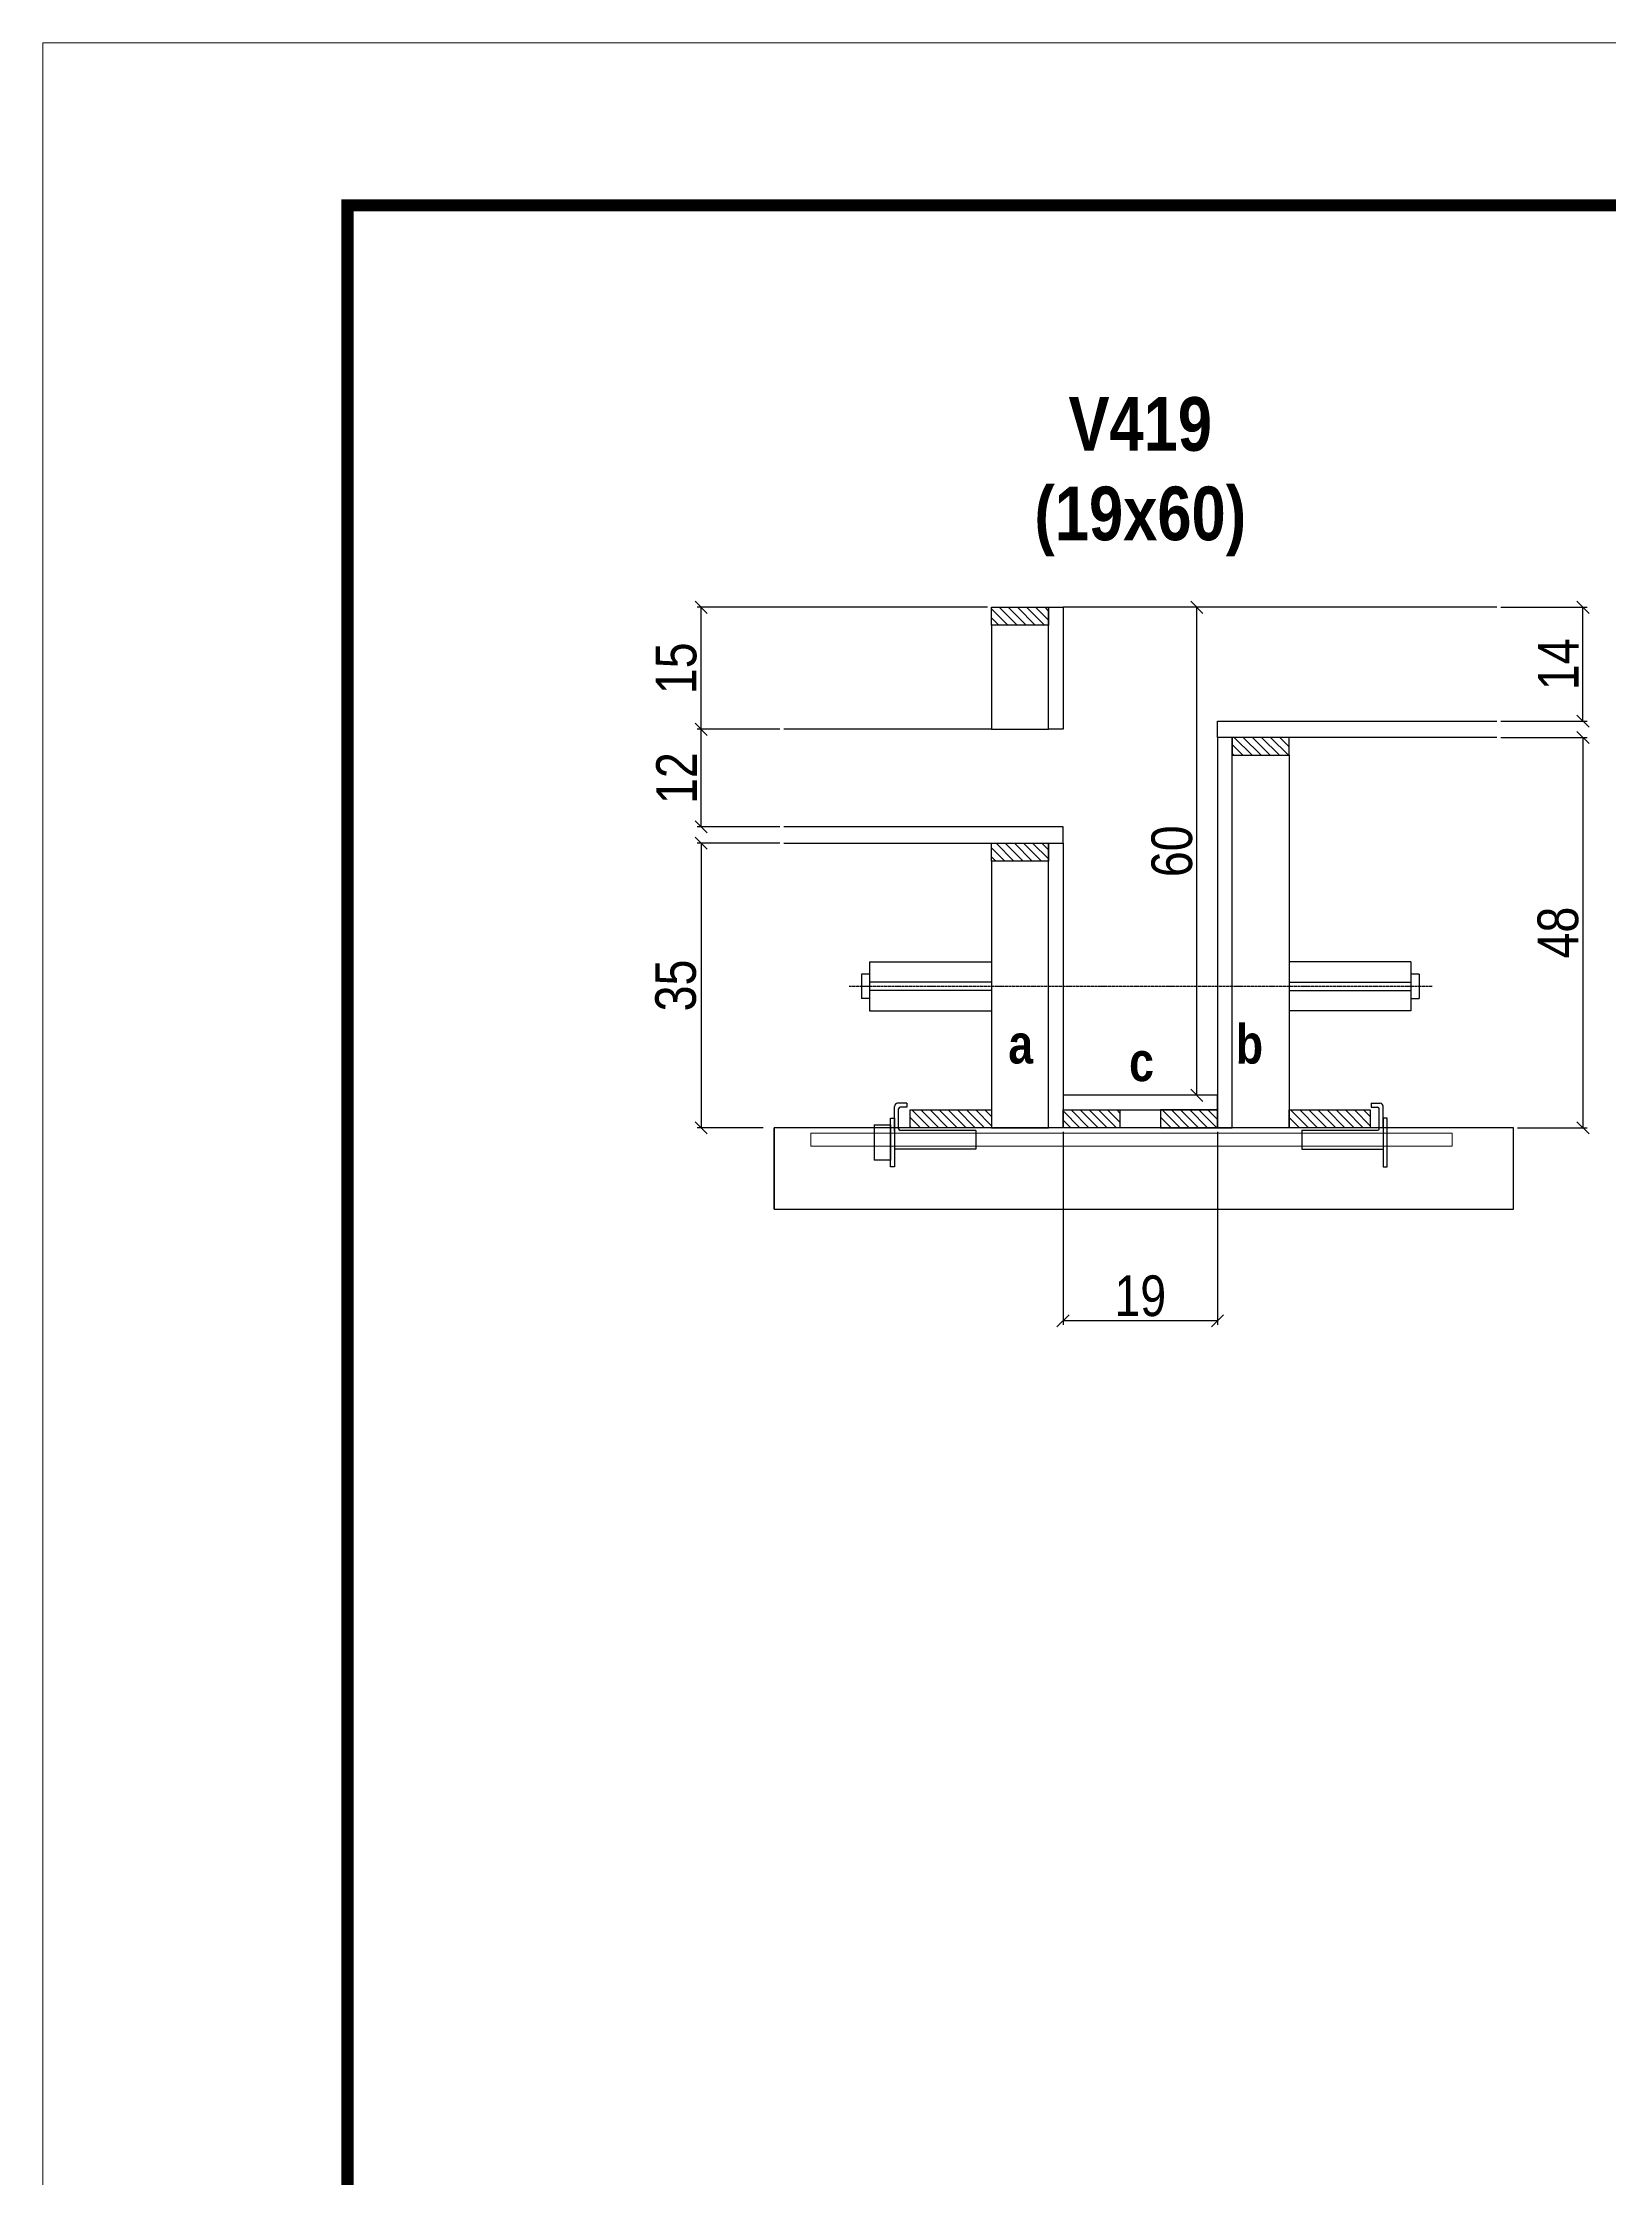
# Model space of a CAD drawing. Extents: x 3309 to 9590, y -2522 to 15424.
# Drawn here: x 8078 to 8463, y 9489 to 10014 of the extents above; entities that cross this region are included whole.
import ezdxf

# ---------------------------------------------------------------- set-up
doc = ezdxf.new("R2010")
doc.units = 0
doc.linetypes.add('DASHED', pattern=[0.75, 0.5, -0.25])
doc.linetypes.add('HIDDEN', pattern=[0.375, 0.25, -0.125])
for name, color, linetype in [('barrote', 251, 'Continuous'), ('COTA', 241, 'Continuous'), ('detalhes', 4, 'Continuous'), ('NOMENCLATURA', 7, 'Continuous'), ('Painéis', 200, 'Continuous'), ('presilha', 1, 'Continuous'), ('SARR_2.2x10', 60, 'Continuous'), ('SARR_2.2x7', 40, 'Continuous'), ('SARR_3.5x7', 81, 'Continuous'), ('TENSOR', 3, 'Continuous')]:
    doc.layers.add(name, color=color, linetype=linetype)
for name, color, linetype, lineweight in [('CONCRETO', 251, 'Continuous', 25), ('Folhas', 255, 'Continuous', 9), ('SARRAFO DE PRESSAO', 251, 'DASHED', 9), ('SCO-___-LAJ', 2, 'Continuous', 0)]:
    doc.layers.add(name, color=color, linetype=linetype, lineweight=lineweight)
doc.styles.add('COTA TECNICA 2X', font='techl___.ttf', dxfattribs={"height": 10})
doc.styles.add('TECNICA', font='techb___.ttf', dxfattribs={"height": 10})
doc.dimstyles.new('SECAO', dxfattribs={"dimscale": 0.333333, "dimtxt": 5, "dimasz": 9, "dimexe": 3, "dimexo": 3, "dimgap": 3, "dimtad": 1, "dimdec": 1, "dimlfac": 0.5, "dimzin": 12, "dimdsep": 46, "dimtxsty": 'COTA TECNICA 2X', "dimblk1": 'OBLIQUE', "dimblk2": 'OBLIQUE', "dimsah": 1, "dimcen": 0.9, "dimclrd": 4, "dimclre": 4, "dimclrt": 240, "dimadec": 1, "dimazin": 3, "dimtfac": 1, "dimtdec": 1, "dimtmove": 0, "dimatfit": 3, "dimfxl": 1, "dimtolj": 1, "dimtzin": 12, "dimarcsym": 0})
pattern_1 = [(135, (41564.4781, -113765.4795), (-1.122532015, -1.122532015), [])]

# ---------------------------------------------------------------- blocks, each defined once
blk = doc.blocks.new('9999999999')
at = {"layer": 'Folhas'}
blk.add_lwpolyline([(98138.98, 34190.21), (99623.98, 34190.21), (99623.98, 35240.21), (98138.98, 35240.21)], close=True, dxfattribs=at)
at = {"layer": 'Folhas', "color": 30, "const_width": 3}
blk.add_lwpolyline([(98213.98, 34230.21), (99583.98, 34230.21), (99583.98, 35200.21), (98213.98, 35200.21)], close=True, dxfattribs=at)
blk = doc.blocks.new('_Oblique')
at = {"color": 0, "linetype": 'ByBlock', "lineweight": -2}
blk.add_line((-0.5, -0.5), (0.5, 0.5), dxfattribs=at)
blk = doc.blocks.new('*D1308')
at = {"layer": 'COTA', "color": 4, "lineweight": -2, "transparency": 16777216}
for p, q in [((8328.94, 9745.69), (8328.94, 9698.22)), ((8366.94, 9745.69), (8366.94, 9698.22)), ((8366.94, 9699.22), (8328.94, 9699.22))]:
    blk.add_line(p, q, dxfattribs=at)
at = {"layer": 'Defpoints', "color": 0, "transparency": 16777216}
for p in [(8328.94, 9746.69), (8366.94, 9746.69), (8328.94, 9699.22)]:
    blk.add_point(p, dxfattribs=at)
at = {"layer": 'COTA', "color": 4, "lineweight": -2, "transparency": 16777216, "xscale": 3, "yscale": 3, "zscale": 3, "rotation": 180}
blk.add_blockref('_Oblique', (8328.94, 9699.22), dxfattribs=at)
at = {"layer": 'COTA', "color": 4, "lineweight": -2, "transparency": 16777216, "xscale": 3, "yscale": 3, "zscale": 3}
blk.add_blockref('_Oblique', (8366.94, 9699.22), dxfattribs=at)
at = {"layer": 'COTA', "color": 240, "transparency": 16777216, "insert": (8347.94, 9705.31), "char_height": 10, "attachment_point": 5, "style": 'COTA TECNICA 2X'}
blk.add_mtext('\\A1;19', dxfattribs=at)
blk = doc.blocks.new('PRESILHA METÁLICA 1')
at = {"layer": 'presilha'}
for p, q in [((7.5, 10.64), (7.5, 19.86)), ((12, 21), (8.64, 21)), ((9, 11.57), (9, 18.93)), ((12, 19.5), (9.57, 19.5)), ((12, 21), (12, 19.5)), ((0, 13), (6, 13)), ((0, 13), (0, 0)), ((6, 15.5), (7.5, 15.5)), ((6, -2.5), (6, 15.5)), ((6, 13), (6, 0)), ((7.5, 15.5), (7.5, -2.5)), ((37.5, 11), (9.57, 11)), ((37.5, 11), (37.5, 4.1)), ((6, 0), (0, 0)), ((37.5, 4.1), (7.5, 4.1)), ((7.5, -2.5), (6, -2.5))]:
    blk.add_line(p, q, dxfattribs=at)
for centre, radius, start, end in [((8.64, 19.86), 1.14, 90, 180), ((9.57, 18.93), 0.57, 90, 180), ((9.57, 11.57), 0.57, 180, 270)]:
    blk.add_arc(centre, radius, start, end, dxfattribs=at)
blk = doc.blocks.new('PRESILHA METÁLICA 2')
at = {"layer": 'presilha'}
for p, q in [((-5.25, 23.5), (-5.25, 22)), ((-5.25, 23.5), (-1.89, 23.5)), ((-5.25, 22), (-2.82, 22)), ((-2.25, 14.07), (-2.25, 21.43)), ((-0.75, 14.64), (-0.75, 22.36)), ((0.75, 18), (-0.75, 18)), ((-0.75, 18), (-0.75, 0)), ((0.75, 0), (0.75, 18)), ((-30.75, 13.5), (-30.75, 6.6)), ((-30.75, 13.5), (-2.82, 13.5)), ((-30.75, 6.6), (-0.75, 6.6)), ((-0.75, 0), (0.75, 0))]:
    blk.add_line(p, q, dxfattribs=at)
for centre, radius, start, end in [((-2.82, 21.43), 0.57, 0, 90), ((-1.89, 22.36), 1.14, 0, 90), ((-2.82, 14.07), 0.57, 270, 0)]:
    blk.add_arc(centre, radius, start, end, dxfattribs=at)
blk = doc.blocks.new('*D1309')
at = {"layer": 'COTA', "color": 4, "lineweight": -2, "transparency": 16777216}
for p, q in [((8259.24, 9816.69), (8238.89, 9816.69)), ((8239.89, 9816.69), (8239.89, 9746.69)), ((8255.13, 9746.69), (8238.89, 9746.69))]:
    blk.add_line(p, q, dxfattribs=at)
at = {"layer": 'Defpoints', "color": 0, "transparency": 16777216}
for p in [(8260.24, 9816.69), (8239.89, 9746.69), (8256.13, 9746.69)]:
    blk.add_point(p, dxfattribs=at)
at = {"layer": 'COTA', "color": 4, "lineweight": -2, "transparency": 16777216, "xscale": 3, "yscale": 3, "zscale": 3}
for p, rotation in [((8239.89, 9816.69), 90), ((8239.89, 9746.69), 270)]:
    blk.add_blockref('_Oblique', p, dxfattribs=dict(at, rotation=rotation))
at = {"layer": 'COTA', "color": 240, "transparency": 16777216, "insert": (8233.67, 9781.69), "char_height": 10, "attachment_point": 5, "rotation": 90, "style": 'COTA TECNICA 2X'}
blk.add_mtext('\\A1;35', dxfattribs=at)
blk = doc.blocks.new('*D1310')
at = {"layer": 'COTA', "color": 4, "lineweight": -2, "transparency": 16777216}
for p, q in [((8436.64, 9842.69), (8457.86, 9842.69)), ((8456.86, 9842.69), (8456.86, 9746.69)), ((8440.75, 9746.69), (8457.86, 9746.69))]:
    blk.add_line(p, q, dxfattribs=at)
at = {"layer": 'Defpoints', "color": 0, "transparency": 16777216}
for p in [(8435.64, 9842.69), (8439.75, 9746.69), (8456.86, 9746.69)]:
    blk.add_point(p, dxfattribs=at)
at = {"layer": 'COTA', "color": 4, "lineweight": -2, "transparency": 16777216, "xscale": 3, "yscale": 3, "zscale": 3}
for p, rotation in [((8456.86, 9842.69), 90), ((8456.86, 9746.69), 270)]:
    blk.add_blockref('_Oblique', p, dxfattribs=dict(at, rotation=rotation))
at = {"layer": 'COTA', "color": 240, "transparency": 16777216, "insert": (8450.76, 9794.69), "char_height": 10, "attachment_point": 5, "rotation": 90, "style": 'COTA TECNICA 2X'}
blk.add_mtext('\\A1;48', dxfattribs=at)
blk = doc.blocks.new('*D1311')
at = {"layer": 'COTA', "color": 4, "lineweight": -2, "transparency": 16777216}
for p, q in [((8365.94, 9874.69), (8360.87, 9874.69)), ((8361.87, 9754.69), (8361.87, 9874.69)), ((8365.94, 9754.69), (8360.87, 9754.69))]:
    blk.add_line(p, q, dxfattribs=at)
at = {"layer": 'Defpoints', "color": 0, "transparency": 16777216}
for p in [(8361.87, 9874.69), (8366.94, 9874.69), (8366.94, 9754.69)]:
    blk.add_point(p, dxfattribs=at)
at = {"layer": 'COTA', "color": 4, "lineweight": -2, "transparency": 16777216, "xscale": 3, "yscale": 3, "zscale": 3}
for p, rotation in [((8361.87, 9874.69), 90), ((8361.87, 9754.69), 270)]:
    blk.add_blockref('_Oblique', p, dxfattribs=dict(at, rotation=rotation))
at = {"layer": 'COTA', "color": 240, "transparency": 16777216, "insert": (8355.76, 9814.69), "char_height": 10, "attachment_point": 5, "rotation": 90, "style": 'COTA TECNICA 2X'}
blk.add_mtext('\\A1;60', dxfattribs=at)
blk = doc.blocks.new('*D1312')
at = {"layer": 'COTA', "color": 4, "lineweight": -2, "transparency": 16777216}
for p, q in [((8436.64, 9874.69), (8457.86, 9874.69)), ((8456.86, 9846.69), (8456.86, 9874.69)), ((8436.64, 9846.69), (8457.86, 9846.69))]:
    blk.add_line(p, q, dxfattribs=at)
at = {"layer": 'Defpoints', "color": 0, "transparency": 16777216}
for p in [(8435.64, 9874.69), (8456.86, 9874.69), (8435.64, 9846.69)]:
    blk.add_point(p, dxfattribs=at)
at = {"layer": 'COTA', "color": 4, "lineweight": -2, "transparency": 16777216, "xscale": 3, "yscale": 3, "zscale": 3}
for p, rotation in [((8456.86, 9874.69), 90), ((8456.86, 9846.69), 270)]:
    blk.add_blockref('_Oblique', p, dxfattribs=dict(at, rotation=rotation))
at = {"layer": 'COTA', "color": 240, "transparency": 16777216, "insert": (8450.78, 9860.69), "char_height": 10, "attachment_point": 5, "rotation": 90, "style": 'COTA TECNICA 2X'}
blk.add_mtext('\\A1;14', dxfattribs=at)
blk = doc.blocks.new('*D1313')
at = {"layer": 'COTA', "color": 4, "lineweight": -2, "transparency": 16777216}
for p, q in [((8259.24, 9844.69), (8238.89, 9844.69)), ((8239.89, 9820.69), (8239.89, 9844.69)), ((8259.24, 9820.69), (8238.89, 9820.69))]:
    blk.add_line(p, q, dxfattribs=at)
at = {"layer": 'Defpoints', "color": 0, "transparency": 16777216}
for p in [(8239.89, 9844.69), (8260.24, 9844.69), (8260.24, 9820.69)]:
    blk.add_point(p, dxfattribs=at)
at = {"layer": 'COTA', "color": 4, "lineweight": -2, "transparency": 16777216, "xscale": 3, "yscale": 3, "zscale": 3}
for p, rotation in [((8239.89, 9844.69), 90), ((8239.89, 9820.69), 270)]:
    blk.add_blockref('_Oblique', p, dxfattribs=dict(at, rotation=rotation))
at = {"layer": 'COTA', "color": 240, "transparency": 16777216, "insert": (8233.83, 9832.69), "char_height": 10, "attachment_point": 5, "rotation": 90, "style": 'COTA TECNICA 2X'}
blk.add_mtext('\\A1;12', dxfattribs=at)
blk = doc.blocks.new('*D1314')
at = {"layer": 'COTA', "color": 4, "lineweight": -2, "transparency": 16777216}
for p, q in [((8310.34, 9874.69), (8238.89, 9874.69)), ((8239.89, 9844.69), (8239.89, 9874.69)), ((8259.24, 9844.69), (8238.89, 9844.69))]:
    blk.add_line(p, q, dxfattribs=at)
at = {"layer": 'Defpoints', "color": 0, "transparency": 16777216}
for p in [(8239.89, 9874.69), (8311.34, 9874.69), (8260.24, 9844.69)]:
    blk.add_point(p, dxfattribs=at)
at = {"layer": 'COTA', "color": 4, "lineweight": -2, "transparency": 16777216, "xscale": 3, "yscale": 3, "zscale": 3}
for p, rotation in [((8239.89, 9874.69), 90), ((8239.89, 9844.69), 270)]:
    blk.add_blockref('_Oblique', p, dxfattribs=dict(at, rotation=rotation))
at = {"layer": 'COTA', "color": 240, "transparency": 16777216, "insert": (8233.78, 9859.69), "char_height": 10, "attachment_point": 5, "rotation": 90, "style": 'COTA TECNICA 2X'}
blk.add_mtext('\\A1;15', dxfattribs=at)

msp = doc.modelspace()

# ---------------------------------------------------------------- hatches: boundary and pattern name
at = {"layer": 'SARR_2.2x10'}
h = msp.add_hatch(dxfattribs=at)
h.set_pattern_fill('ANSI31', color=256, scale=0.5, angle=90)
h.set_pattern_definition([(135, (41484.8781, -113765.4795), (-1.122532015, -1.122532015), [])])
h.paths.add_polyline_path([(8291.34, 9751.09), (8291.34, 9746.69), (8311.34, 9746.69), (8311.34, 9751.09)])
h = msp.add_hatch(dxfattribs=at)
h.set_pattern_fill('ANSI31', color=256, scale=0.5, angle=90)
h.set_pattern_definition([(135, (41578.0781, -113765.4795), (-1.122532015, -1.122532015), [])])
h.paths.add_polyline_path([(8384.54, 9751.09), (8384.54, 9746.69), (8404.54, 9746.69), (8404.54, 9751.09)])
at = {"layer": 'SARR_2.2x7'}
h = msp.add_hatch(dxfattribs=at)
h.set_pattern_fill('ANSI31', color=256, scale=0.5, angle=90)
h.set_pattern_definition([(135, (41425.5394, -113641.8795), (-1.122532015, -1.122532015), [])])
h.paths.add_polyline_path([(8325.34, 9874.69), (8325.34, 9870.29), (8311.34, 9870.29), (8311.34, 9874.69)])
h = msp.add_hatch(dxfattribs=at)
h.set_pattern_fill('ANSI31', color=256, scale=0.5, angle=90)
h.set_pattern_definition([(135, (41478.8781, -113673.8795), (-1.122532015, -1.122532015), [])])
h.paths.add_polyline_path([(8370.54, 9842.69), (8370.54, 9838.29), (8384.54, 9838.29), (8384.54, 9842.69)])
h = msp.add_hatch(dxfattribs=at)
h.set_pattern_fill('ANSI31', color=256, scale=0.5, angle=90)
h.set_pattern_definition([(135, (41498.8781, -113699.8795), (-1.122532015, -1.122532015), [])])
h.paths.add_polyline_path([(8325.34, 9816.69), (8325.34, 9812.29), (8311.34, 9812.29), (8311.34, 9816.69)])
h = msp.add_hatch(dxfattribs=at)
h.set_pattern_fill('ANSI31', color=256, scale=0.5, angle=90)
h.set_pattern_definition(pattern_1)
h.paths.add_polyline_path([(8342.94, 9746.69), (8342.94, 9751.09), (8328.94, 9751.09), (8328.94, 9746.69)])
h = msp.add_hatch(dxfattribs=at)
h.set_pattern_fill('ANSI31', color=256, scale=0.5, angle=90)
h.set_pattern_definition(pattern_1)
h.paths.add_polyline_path([(8352.94, 9751.09), (8352.94, 9746.69), (8366.94, 9746.69), (8366.94, 9751.09)])

# ---------------------------------------------------------------- linework, layer by layer
at = {"ltscale": 3}
for p, q in [((8281.34, 9787.48), (8281.34, 9775.48)), ((8281.34, 9787.48), (8311.34, 9787.48)), ((8414.54, 9787.48), (8384.54, 9787.48)), ((8414.54, 9787.48), (8414.54, 9775.48)), ((8279.34, 9784.48), (8279.34, 9778.48)), ((8281.34, 9784.48), (8279.34, 9784.48)), ((8311.34, 9782.48), (8281.34, 9782.48)), ((8384.54, 9782.48), (8414.54, 9782.48)), ((8416.54, 9784.48), (8414.54, 9784.48)), ((8416.54, 9784.48), (8416.54, 9778.48)), ((8281.34, 9778.48), (8279.34, 9778.48)), ((8311.34, 9780.48), (8281.34, 9780.48)), ((8384.54, 9780.48), (8414.54, 9780.48)), ((8414.54, 9778.48), (8416.54, 9778.48)), ((8281.34, 9775.48), (8311.34, 9775.48)), ((8414.54, 9775.48), (8384.54, 9775.48))]:
    msp.add_line(p, q, dxfattribs=at)
at = {"layer": 'barrote'}
msp.add_lwpolyline([(8257.88, 9726.69), (8439.8, 9726.69), (8439.8, 9746.69), (8257.88, 9746.69)], close=True, dxfattribs=at)
at = {"layer": 'CONCRETO', "linetype": 'Continuous'}
for p, q in [((8435.64, 9874.69), (8328.94, 9874.69)), ((8311.34, 9844.69), (8260.24, 9844.69))]:
    msp.add_line(p, q, dxfattribs=at)
at = {"layer": 'detalhes', "color": 250}
msp.add_line((8257.88, 9726.69), (8257.88, 9746.69), dxfattribs=at)
at = {"layer": 'Painéis', "linetype": 'Continuous', "elevation": 0}
msp.add_lwpolyline([(8325.34, 9844.69), (8325.34, 9874.69), (8328.94, 9874.69), (8328.94, 9844.69)], close=True, dxfattribs=at)
for points in [[(8435.64, 9842.69), (8366.94, 9842.69), (8366.94, 9846.69), (8435.64, 9846.69)], [(8260.24, 9816.69), (8328.94, 9816.69), (8328.94, 9820.69), (8260.24, 9820.69)]]:
    msp.add_lwpolyline(points, dxfattribs=at)
at = {"layer": 'Painéis', "linetype": 'Continuous'}
for points in [[(8370.54, 9746.69), (8370.54, 9842.69), (8366.94, 9842.69), (8366.94, 9746.69)], [(8325.34, 9746.69), (8325.34, 9816.69), (8328.94, 9816.69), (8328.94, 9746.69)], [(8366.94, 9754.69), (8328.94, 9754.69), (8328.94, 9751.09), (8366.94, 9751.09)]]:
    msp.add_lwpolyline(points, close=True, dxfattribs=at)
at = {"layer": 'SARR_2.2x10'}
for points in [[(8291.34, 9751.09), (8311.34, 9751.09), (8311.34, 9746.69), (8291.34, 9746.69)], [(8384.54, 9751.09), (8404.54, 9751.09), (8404.54, 9746.69), (8384.54, 9746.69)]]:
    msp.add_lwpolyline(points, close=True, dxfattribs=at)
at = {"layer": 'SARR_2.2x7', "elevation": 0}
for points in [[(8311.34, 9874.69), (8325.34, 9874.69), (8325.34, 9870.29), (8311.34, 9870.29)], [(8384.54, 9842.69), (8370.54, 9842.69), (8370.54, 9838.29), (8384.54, 9838.29)], [(8311.34, 9816.69), (8325.34, 9816.69), (8325.34, 9812.29), (8311.34, 9812.29)]]:
    msp.add_lwpolyline(points, close=True, dxfattribs=at)
at = {"layer": 'SARR_2.2x7'}
for points in [[(8328.94, 9751.09), (8342.94, 9751.09), (8342.94, 9746.69), (8328.94, 9746.69)], [(8366.94, 9751.09), (8352.94, 9751.09), (8352.94, 9746.69), (8366.94, 9746.69)]]:
    msp.add_lwpolyline(points, close=True, dxfattribs=at)
at = {"layer": 'SARR_3.5x7', "elevation": 0}
msp.add_lwpolyline([(8325.34, 9870.29), (8311.34, 9870.29), (8311.34, 9844.69), (8325.34, 9844.69)], close=True, dxfattribs=at)
at = {"layer": 'SARR_3.5x7'}
for points in [[(8370.54, 9838.29), (8384.54, 9838.29), (8384.54, 9746.69), (8370.54, 9746.69)], [(8325.34, 9812.29), (8311.34, 9812.29), (8311.34, 9746.69), (8325.34, 9746.69)]]:
    msp.add_lwpolyline(points, close=True, dxfattribs=at)
at = {"layer": 'SCO-___-LAJ', "color": 1}
msp.add_lwpolyline([(8266.89, 9745.36), (8424.72, 9745.36), (8424.72, 9742.16), (8266.89, 9742.16)], close=True, dxfattribs=at)
at = {"layer": 'TENSOR', "linetype": 'HIDDEN', "ltscale": 0.5}
msp.add_line((8276.34, 9781.48), (8419.84, 9781.48), dxfattribs=at)

# ---------------------------------------------------------------- block references
at = {"layer": 'presilha', "xscale": 0.6666666666666666, "yscale": 0.6666666666666666, "zscale": 0.6666666666666666}
for name, p in [('PRESILHA METÁLICA 1', (8282.47, 9738.72)), ('PRESILHA METÁLICA 2', (8408.22, 9737.06))]:
    msp.add_blockref(name, p, dxfattribs=at)
at = {"layer": 'SARRAFO DE PRESSAO', "color": 6, "linetype": 'ByBlock'}
msp.add_blockref('9999999999', (-90061.11, -25226.65), dxfattribs=at)

# ---------------------------------------------------------------- texts
at = {"layer": 'detalhes', "style": 'TECNICA'}
for s, p in [('b', (8371.44, 9762.47)), ('a', (8315.47, 9762.49)), ('c', (8345.18, 9758.16))]:
    msp.add_text(s, height=9.6, dxfattribs=at).set_placement(p)
at = {"layer": 'NOMENCLATURA', "insert": (8347.94, 9926.39), "char_height": 13.2, "attachment_point": 2, "style": 'TECNICA'}
msp.add_mtext_dynamic_manual_height_columns('V419\\P(19x60)', width=300.2766, gutter_width=1, heights=[0], dxfattribs=at)

# ---------------------------------------------------------------- dimensions: what is measured, and where the dimension line sits
at = {"layer": 'COTA'}
for base, p1, p2, picture, middle in [((8239.89, 9874.69), (8260.24, 9844.69), (8311.34, 9874.69), '*D1314', (8233.78, 9859.69)), ((8361.87, 9874.69), (8366.94, 9754.69), (8366.94, 9874.69), '*D1311', (8355.76, 9814.69)), ((8456.86, 9874.69), (8435.64, 9846.69), (8435.64, 9874.69), '*D1312', (8450.78, 9860.69)), ((8239.89, 9844.69), (8260.24, 9820.69), (8260.24, 9844.69), '*D1313', (8233.83, 9832.69)), ((8456.86, 9746.69, 0), (8435.64, 9842.69), (8439.75, 9746.69, 0), '*D1310', (8450.76, 9794.69, 0)), ((8239.89, 9746.69, 0), (8260.24, 9816.69), (8256.13, 9746.69, 0), '*D1309', (8233.67, 9781.69, 0))]:
    dim = msp.add_linear_dim(base=base, p1=p1, p2=p2, angle=90, dimstyle='SECAO', dxfattribs=at)
    dim.commit()
    dim.dimension.update_dxf_attribs({"geometry": picture, "text_midpoint": middle})
dim = msp.add_linear_dim(base=(8328.94, 9699.22), p1=(8366.94, 9746.69), p2=(8328.94, 9746.69), angle=180, dimstyle='SECAO', dxfattribs=at)
dim.commit()
dim.dimension.update_dxf_attribs({"geometry": '*D1308', "text_midpoint": (8347.94, 9699.22), "dimtype": 160})

doc.saveas('drawing.dxf')
